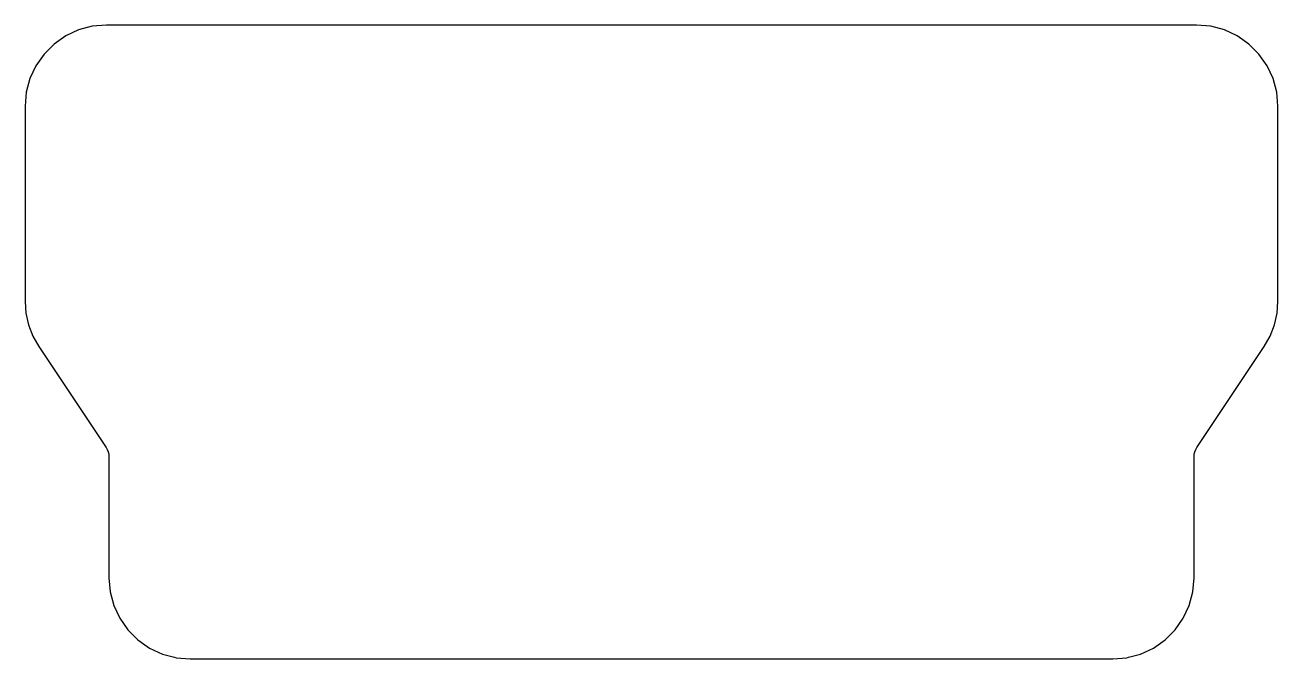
# Model space of a CAD drawing. Extents: x -3.85 to 3.85, y -2 to 1.9.
import ezdxf

# ---------------------------------------------------------------- set-up
doc = ezdxf.new("R2010")
doc.units = 0
doc.layers.get('0').update_dxf_attribs({"linetype": 'CONTINUOUS'})

msp = doc.modelspace()

# ---------------------------------------------------------------- linework, layer by layer
msp.add_lwpolyline([(2.9218, -1.9924), (2.9316, -1.9898), (3.006, -1.9699), (3.085, -1.933), (3.1564, -1.883), (3.218, -1.8214), (3.268, -1.75), (3.3049, -1.671), (3.3274, -1.5868), (3.335, -1.5), (3.335, -0.7538), (3.3361, -0.7391), (3.3393, -0.7248), (3.3446, -0.7111), (3.3518, -0.6983), (3.7659, -0.0775), (3.8021, -0.0135), (3.8285, 0.055), (3.8446, 0.1267), (3.85, 0.2), (3.85, 1.4), (3.8424, 1.4868), (3.8199, 1.571), (3.783, 1.65), (3.733, 1.7214), (3.6714, 1.783), (3.6, 1.833), (3.521, 1.8699), (3.4368, 1.8924), (3.35, 1.9), (-3.35, 1.9), (-3.4368, 1.8924), (-3.521, 1.8699), (-3.6, 1.833), (-3.6714, 1.783), (-3.733, 1.7214), (-3.783, 1.65), (-3.8199, 1.571), (-3.8424, 1.4868), (-3.85, 1.4), (-3.85, 0.2), (-3.8446, 0.1267), (-3.8285, 0.055), (-3.8021, -0.0135), (-3.7659, -0.0775), (-3.3518, -0.6983), (-3.3446, -0.7111), (-3.3393, -0.7248), (-3.3361, -0.7391), (-3.335, -0.7538), (-3.335, -1.5), (-3.3274, -1.5868), (-3.3049, -1.671), (-3.268, -1.75), (-3.218, -1.8214), (-3.1564, -1.883), (-3.085, -1.933), (-3.006, -1.9699), (-2.9316, -1.9898), (-2.9218, -1.9924), (-2.835, -2), (2.835, -2)], close=True)

doc.saveas('drawing.dxf')
